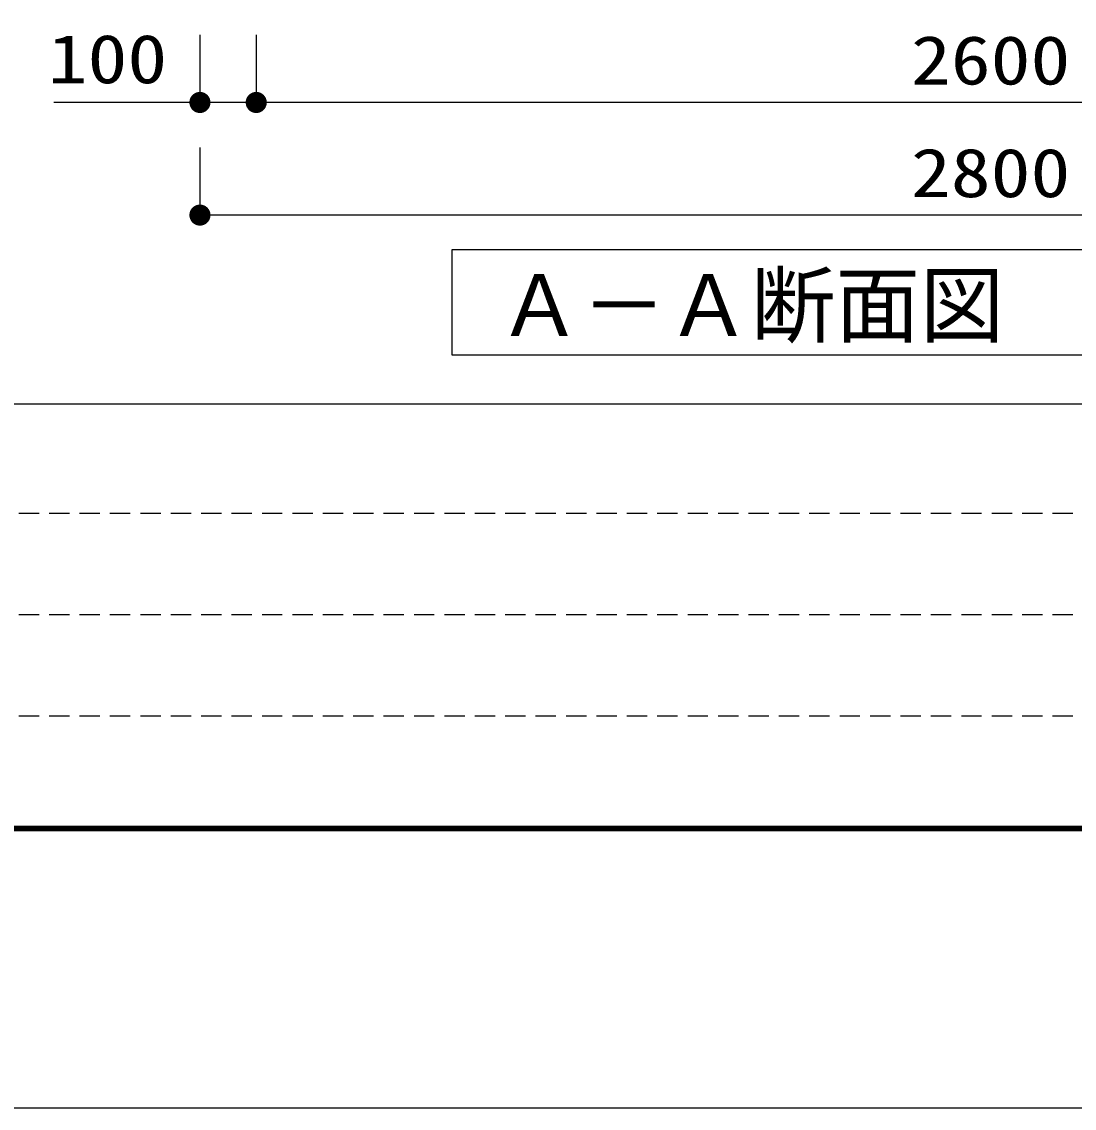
# Model space of a CAD drawing. Units: millimetres, scale not verified. Extents: x -24131 to 8910, y -6308 to 6308.
# Drawn here: x -6541 to -4671, y -6308 to -4378 of the extents above; entities that cross this region are included whole.
import ezdxf
from ezdxf.enums import TextEntityAlignment as Align

# ---------------------------------------------------------------- set-up
doc = ezdxf.new("R2010")
doc.units = ezdxf.units.MM
doc.header["$LTSCALE"] = 30
doc.linetypes.add('DASHED1', pattern=[1.8, 1.2, -0.6])
for name, color, linetype, lineweight in [('0-B_機器', 2, 'Continuous', 25), ('1-5_00クル-フ-6寸法', 132, 'Continuous', 25), ('1-9_図面枠', 7, 'Continuous', 25), ('1-A_Axis_waku', 7, 'Continuous', 25)]:
    doc.layers.add(name, color=color, linetype=linetype, lineweight=lineweight)
doc.styles.add('ＭＳ ゴシック', font='')
doc.styles.get('ＭＳ ゴシック').set_extended_font_data('MS Gothic')

msp = doc.modelspace()

# ---------------------------------------------------------------- linework, layer by layer
at = {"layer": '0-B_機器', "color": 3}
msp.add_lwpolyline([(-3747.83, -4969.36), (-3747.83, -4783.05), (-5777.16, -4783.05), (-5777.16, -4969.36)], close=True, dxfattribs=at)
at = {"layer": '1-5_00クル-フ-6寸法', "color": 4}
for p, q in [((-6224.26, -4401.52), (-6224.26, -4521.52)), ((-6124.26, -4401.52), (-6124.26, -4521.52)), ((-6124.26, -4401.52), (-6124.26, -4521.52)), ((-6225.76, -4521.52), (-6483.79, -4521.52)), ((-6124.26, -4521.52), (-6224.26, -4521.52)), ((-3524.26, -4521.52), (-6124.26, -4521.52)), ((-6224.26, -4601.52), (-6224.26, -4721.52)), ((-3424.26, -4721.52), (-6224.26, -4721.52))]:
    msp.add_line(p, q, dxfattribs=at)
at = {"layer": '1-5_00クル-フ-6寸法'}
for points in [[(-6224.26, -4521.52), (-6242.42, -4516.85), (-6241.7, -4514.62)], [(-6224.26, -4521.52), (-6241.7, -4514.62), (-6240.69, -4512.48)], [(-6224.26, -4521.52), (-6240.69, -4512.48), (-6239.43, -4510.5)], [(-6224.26, -4521.52), (-6239.43, -4510.5), (-6237.93, -4508.68)], [(-6224.26, -4521.52), (-6237.93, -4508.68), (-6236.22, -4507.07)], [(-6224.26, -4521.52), (-6236.22, -4507.07), (-6234.31, -4505.69)], [(-6224.26, -4521.52), (-6234.31, -4505.69), (-6232.25, -4504.55)], [(-6224.26, -4521.52), (-6232.25, -4504.55), (-6230.06, -4503.69)], [(-6224.26, -4521.52), (-6230.06, -4503.69), (-6227.78, -4503.1)], [(-6224.26, -4521.52), (-6227.78, -4503.1), (-6225.44, -4502.8)], [(-6224.26, -4521.52), (-6225.44, -4502.8), (-6223.09, -4502.8)], [(-6224.26, -4521.52), (-6223.09, -4502.8), (-6220.75, -4503.1)], [(-6224.26, -4521.52), (-6220.75, -4503.1), (-6218.47, -4503.69)], [(-6224.26, -4521.52), (-6218.47, -4503.69), (-6216.28, -4504.55)], [(-6224.26, -4521.52), (-6216.28, -4504.55), (-6214.22, -4505.69)], [(-6224.26, -4521.52), (-6214.22, -4505.69), (-6212.31, -4507.07)], [(-6224.26, -4521.52), (-6212.31, -4507.07), (-6210.6, -4508.68)], [(-6224.26, -4521.52), (-6210.6, -4508.68), (-6209.09, -4510.5)], [(-6224.26, -4521.52), (-6209.09, -4510.5), (-6207.83, -4512.48)], [(-6224.26, -4521.52), (-6207.83, -4512.48), (-6206.83, -4514.62)], [(-6224.26, -4521.52), (-6206.83, -4514.62), (-6206.1, -4516.85)], [(-6124.26, -4521.52), (-6142.42, -4516.85), (-6141.7, -4514.62)], [(-6124.26, -4521.52), (-6142.42, -4516.85), (-6141.7, -4514.62)], [(-6124.26, -4521.52), (-6141.7, -4514.62), (-6140.69, -4512.48)], [(-6124.26, -4521.52), (-6141.7, -4514.62), (-6140.69, -4512.48)], [(-6124.26, -4521.52), (-6140.69, -4512.48), (-6139.43, -4510.5)], [(-6124.26, -4521.52), (-6140.69, -4512.48), (-6139.43, -4510.5)], [(-6124.26, -4521.52), (-6139.43, -4510.5), (-6137.93, -4508.68)], [(-6124.26, -4521.52), (-6139.43, -4510.5), (-6137.93, -4508.68)], [(-6124.26, -4521.52), (-6137.93, -4508.68), (-6136.22, -4507.07)], [(-6124.26, -4521.52), (-6137.93, -4508.68), (-6136.22, -4507.07)], [(-6124.26, -4521.52), (-6136.22, -4507.07), (-6134.31, -4505.69)], [(-6124.26, -4521.52), (-6136.22, -4507.07), (-6134.31, -4505.69)], [(-6124.26, -4521.52), (-6134.31, -4505.69), (-6132.25, -4504.55)], [(-6124.26, -4521.52), (-6134.31, -4505.69), (-6132.25, -4504.55)], [(-6124.26, -4521.52), (-6132.25, -4504.55), (-6130.06, -4503.69)], [(-6124.26, -4521.52), (-6132.25, -4504.55), (-6130.06, -4503.69)], [(-6124.26, -4521.52), (-6130.06, -4503.69), (-6127.78, -4503.1)], [(-6124.26, -4521.52), (-6130.06, -4503.69), (-6127.78, -4503.1)], [(-6124.26, -4521.52), (-6127.78, -4503.1), (-6125.44, -4502.8)], [(-6124.26, -4521.52), (-6127.78, -4503.1), (-6125.44, -4502.8)], [(-6124.26, -4521.52), (-6125.44, -4502.8), (-6123.09, -4502.8)], [(-6124.26, -4521.52), (-6125.44, -4502.8), (-6123.09, -4502.8)], [(-6124.26, -4521.52), (-6123.09, -4502.8), (-6120.75, -4503.1)], [(-6124.26, -4521.52), (-6123.09, -4502.8), (-6120.75, -4503.1)], [(-6124.26, -4521.52), (-6120.75, -4503.1), (-6118.47, -4503.69)], [(-6124.26, -4521.52), (-6120.75, -4503.1), (-6118.47, -4503.69)], [(-6124.26, -4521.52), (-6118.47, -4503.69), (-6116.28, -4504.55)], [(-6124.26, -4521.52), (-6118.47, -4503.69), (-6116.28, -4504.55)], [(-6124.26, -4521.52), (-6116.28, -4504.55), (-6114.22, -4505.69)], [(-6124.26, -4521.52), (-6116.28, -4504.55), (-6114.22, -4505.69)], [(-6124.26, -4521.52), (-6114.22, -4505.69), (-6112.31, -4507.07)], [(-6124.26, -4521.52), (-6114.22, -4505.69), (-6112.31, -4507.07)], [(-6124.26, -4521.52), (-6112.31, -4507.07), (-6110.6, -4508.68)], [(-6124.26, -4521.52), (-6112.31, -4507.07), (-6110.6, -4508.68)], [(-6124.26, -4521.52), (-6110.6, -4508.68), (-6109.09, -4510.5)], [(-6124.26, -4521.52), (-6110.6, -4508.68), (-6109.09, -4510.5)], [(-6124.26, -4521.52), (-6109.09, -4510.5), (-6107.83, -4512.48)], [(-6124.26, -4521.52), (-6109.09, -4510.5), (-6107.83, -4512.48)], [(-6124.26, -4521.52), (-6107.83, -4512.48), (-6106.83, -4514.62)], [(-6124.26, -4521.52), (-6107.83, -4512.48), (-6106.83, -4514.62)], [(-6124.26, -4521.52), (-6106.83, -4514.62), (-6106.1, -4516.85)], [(-6124.26, -4521.52), (-6106.83, -4514.62), (-6106.1, -4516.85)], [(-6224.26, -4521.52), (-6243.01, -4521.52), (-6242.87, -4519.17)], [(-6224.26, -4521.52), (-6242.87, -4523.87), (-6243.01, -4521.52)], [(-6224.26, -4521.52), (-6242.87, -4519.17), (-6242.42, -4516.85)], [(-6224.26, -4521.52), (-6242.42, -4526.18), (-6242.87, -4523.87)], [(-6224.26, -4521.52), (-6241.7, -4528.42), (-6242.42, -4526.18)], [(-6224.26, -4521.52), (-6240.69, -4530.55), (-6241.7, -4528.42)], [(-6224.26, -4521.52), (-6239.43, -4532.54), (-6240.69, -4530.55)], [(-6224.26, -4521.52), (-6237.93, -4534.35), (-6239.43, -4532.54)], [(-6224.26, -4521.52), (-6236.22, -4535.96), (-6237.93, -4534.35)], [(-6224.26, -4521.52), (-6234.31, -4537.35), (-6236.22, -4535.96)], [(-6224.26, -4521.52), (-6232.25, -4538.48), (-6234.31, -4537.35)], [(-6224.26, -4521.52), (-6230.06, -4539.35), (-6232.25, -4538.48)], [(-6224.26, -4521.52), (-6227.78, -4539.94), (-6230.06, -4539.35)], [(-6224.26, -4521.52), (-6225.44, -4540.23), (-6227.78, -4539.94)], [(-6224.26, -4521.52), (-6223.09, -4540.23), (-6225.44, -4540.23)], [(-6224.26, -4521.52), (-6206.1, -4516.85), (-6205.66, -4519.17)], [(-6224.26, -4521.52), (-6205.66, -4519.17), (-6205.51, -4521.52)], [(-6224.26, -4521.52), (-6220.75, -4539.94), (-6223.09, -4540.23)], [(-6224.26, -4521.52), (-6218.47, -4539.35), (-6220.75, -4539.94)], [(-6224.26, -4521.52), (-6216.28, -4538.48), (-6218.47, -4539.35)], [(-6224.26, -4521.52), (-6214.22, -4537.35), (-6216.28, -4538.48)], [(-6224.26, -4521.52), (-6212.31, -4535.96), (-6214.22, -4537.35)], [(-6224.26, -4521.52), (-6210.6, -4534.35), (-6212.31, -4535.96)], [(-6224.26, -4521.52), (-6209.09, -4532.54), (-6210.6, -4534.35)], [(-6224.26, -4521.52), (-6207.83, -4530.55), (-6209.09, -4532.54)], [(-6224.26, -4521.52), (-6206.83, -4528.42), (-6207.83, -4530.55)], [(-6224.26, -4521.52), (-6206.1, -4526.18), (-6206.83, -4528.42)], [(-6224.26, -4521.52), (-6205.66, -4523.87), (-6206.1, -4526.18)], [(-6224.26, -4521.52), (-6205.51, -4521.52), (-6205.66, -4523.87)], [(-6124.26, -4521.52), (-6143.01, -4521.52), (-6142.87, -4519.17)], [(-6124.26, -4521.52), (-6143.01, -4521.52), (-6142.87, -4519.17)], [(-6124.26, -4521.52), (-6142.87, -4523.87), (-6143.01, -4521.52)], [(-6124.26, -4521.52), (-6142.87, -4523.87), (-6143.01, -4521.52)], [(-6124.26, -4521.52), (-6142.87, -4519.17), (-6142.42, -4516.85)], [(-6124.26, -4521.52), (-6142.87, -4519.17), (-6142.42, -4516.85)], [(-6124.26, -4521.52), (-6142.42, -4526.18), (-6142.87, -4523.87)], [(-6124.26, -4521.52), (-6142.42, -4526.18), (-6142.87, -4523.87)], [(-6124.26, -4521.52), (-6141.7, -4528.42), (-6142.42, -4526.18)], [(-6124.26, -4521.52), (-6141.7, -4528.42), (-6142.42, -4526.18)], [(-6124.26, -4521.52), (-6140.69, -4530.55), (-6141.7, -4528.42)], [(-6124.26, -4521.52), (-6140.69, -4530.55), (-6141.7, -4528.42)], [(-6124.26, -4521.52), (-6139.43, -4532.54), (-6140.69, -4530.55)], [(-6124.26, -4521.52), (-6139.43, -4532.54), (-6140.69, -4530.55)], [(-6124.26, -4521.52), (-6137.93, -4534.35), (-6139.43, -4532.54)], [(-6124.26, -4521.52), (-6137.93, -4534.35), (-6139.43, -4532.54)], [(-6124.26, -4521.52), (-6136.22, -4535.96), (-6137.93, -4534.35)], [(-6124.26, -4521.52), (-6136.22, -4535.96), (-6137.93, -4534.35)], [(-6124.26, -4521.52), (-6134.31, -4537.35), (-6136.22, -4535.96)], [(-6124.26, -4521.52), (-6134.31, -4537.35), (-6136.22, -4535.96)], [(-6124.26, -4521.52), (-6132.25, -4538.48), (-6134.31, -4537.35)], [(-6124.26, -4521.52), (-6132.25, -4538.48), (-6134.31, -4537.35)], [(-6124.26, -4521.52), (-6130.06, -4539.35), (-6132.25, -4538.48)], [(-6124.26, -4521.52), (-6130.06, -4539.35), (-6132.25, -4538.48)], [(-6124.26, -4521.52), (-6127.78, -4539.94), (-6130.06, -4539.35)], [(-6124.26, -4521.52), (-6127.78, -4539.94), (-6130.06, -4539.35)], [(-6124.26, -4521.52), (-6125.44, -4540.23), (-6127.78, -4539.94)], [(-6124.26, -4521.52), (-6125.44, -4540.23), (-6127.78, -4539.94)], [(-6124.26, -4521.52), (-6123.09, -4540.23), (-6125.44, -4540.23)], [(-6124.26, -4521.52), (-6123.09, -4540.23), (-6125.44, -4540.23)], [(-6124.26, -4521.52), (-6106.1, -4516.85), (-6105.66, -4519.17)], [(-6124.26, -4521.52), (-6106.1, -4516.85), (-6105.66, -4519.17)], [(-6124.26, -4521.52), (-6105.66, -4519.17), (-6105.51, -4521.52)], [(-6124.26, -4521.52), (-6105.66, -4519.17), (-6105.51, -4521.52)], [(-6124.26, -4521.52), (-6120.75, -4539.94), (-6123.09, -4540.23)], [(-6124.26, -4521.52), (-6118.47, -4539.35), (-6120.75, -4539.94)], [(-6124.26, -4521.52), (-6116.28, -4538.48), (-6118.47, -4539.35)], [(-6124.26, -4521.52), (-6114.22, -4537.35), (-6116.28, -4538.48)], [(-6124.26, -4521.52), (-6112.31, -4535.96), (-6114.22, -4537.35)], [(-6124.26, -4521.52), (-6110.6, -4534.35), (-6112.31, -4535.96)], [(-6124.26, -4521.52), (-6109.09, -4532.54), (-6110.6, -4534.35)], [(-6124.26, -4521.52), (-6107.83, -4530.55), (-6109.09, -4532.54)], [(-6124.26, -4521.52), (-6106.83, -4528.42), (-6107.83, -4530.55)], [(-6124.26, -4521.52), (-6106.1, -4526.18), (-6106.83, -4528.42)], [(-6124.26, -4521.52), (-6105.66, -4523.87), (-6106.1, -4526.18)], [(-6124.26, -4521.52), (-6105.51, -4521.52), (-6105.66, -4523.87)], [(-6124.26, -4521.52), (-6120.75, -4539.94), (-6123.09, -4540.23)], [(-6124.26, -4521.52), (-6118.47, -4539.35), (-6120.75, -4539.94)], [(-6124.26, -4521.52), (-6116.28, -4538.48), (-6118.47, -4539.35)], [(-6124.26, -4521.52), (-6114.22, -4537.35), (-6116.28, -4538.48)], [(-6124.26, -4521.52), (-6112.31, -4535.96), (-6114.22, -4537.35)], [(-6124.26, -4521.52), (-6110.6, -4534.35), (-6112.31, -4535.96)], [(-6124.26, -4521.52), (-6109.09, -4532.54), (-6110.6, -4534.35)], [(-6124.26, -4521.52), (-6107.83, -4530.55), (-6109.09, -4532.54)], [(-6124.26, -4521.52), (-6106.83, -4528.42), (-6107.83, -4530.55)], [(-6124.26, -4521.52), (-6106.1, -4526.18), (-6106.83, -4528.42)], [(-6124.26, -4521.52), (-6105.66, -4523.87), (-6106.1, -4526.18)], [(-6124.26, -4521.52), (-6105.51, -4521.52), (-6105.66, -4523.87)], [(-6224.26, -4721.52), (-6237.93, -4708.68), (-6236.22, -4707.07)], [(-6224.26, -4721.52), (-6236.22, -4707.07), (-6234.31, -4705.69)], [(-6224.26, -4721.52), (-6234.31, -4705.69), (-6232.25, -4704.55)], [(-6224.26, -4721.52), (-6232.25, -4704.55), (-6230.06, -4703.69)], [(-6224.26, -4721.52), (-6230.06, -4703.69), (-6227.78, -4703.1)], [(-6224.26, -4721.52), (-6227.78, -4703.1), (-6225.44, -4702.8)], [(-6224.26, -4721.52), (-6225.44, -4702.8), (-6223.09, -4702.8)], [(-6224.26, -4721.52), (-6223.09, -4702.8), (-6220.75, -4703.1)], [(-6224.26, -4721.52), (-6220.75, -4703.1), (-6218.47, -4703.69)], [(-6224.26, -4721.52), (-6218.47, -4703.69), (-6216.28, -4704.55)], [(-6224.26, -4721.52), (-6216.28, -4704.55), (-6214.22, -4705.69)], [(-6224.26, -4721.52), (-6214.22, -4705.69), (-6212.31, -4707.07)], [(-6224.26, -4721.52), (-6212.31, -4707.07), (-6210.6, -4708.68)], [(-6224.26, -4721.52), (-6243.01, -4721.52), (-6242.87, -4719.17)], [(-6224.26, -4721.52), (-6242.87, -4723.87), (-6243.01, -4721.52)], [(-6224.26, -4721.52), (-6242.87, -4719.17), (-6242.42, -4716.85)], [(-6224.26, -4721.52), (-6242.42, -4726.18), (-6242.87, -4723.87)], [(-6224.26, -4721.52), (-6242.42, -4716.85), (-6241.7, -4714.62)], [(-6224.26, -4721.52), (-6241.7, -4728.42), (-6242.42, -4726.18)], [(-6224.26, -4721.52), (-6241.7, -4714.62), (-6240.69, -4712.48)], [(-6224.26, -4721.52), (-6240.69, -4730.55), (-6241.7, -4728.42)], [(-6224.26, -4721.52), (-6240.69, -4712.48), (-6239.43, -4710.5)], [(-6224.26, -4721.52), (-6239.43, -4732.54), (-6240.69, -4730.55)], [(-6224.26, -4721.52), (-6239.43, -4710.5), (-6237.93, -4708.68)], [(-6224.26, -4721.52), (-6237.93, -4734.35), (-6239.43, -4732.54)], [(-6224.26, -4721.52), (-6236.22, -4735.96), (-6237.93, -4734.35)], [(-6224.26, -4721.52), (-6234.31, -4737.35), (-6236.22, -4735.96)], [(-6224.26, -4721.52), (-6232.25, -4738.48), (-6234.31, -4737.35)], [(-6224.26, -4721.52), (-6230.06, -4739.35), (-6232.25, -4738.48)], [(-6224.26, -4721.52), (-6227.78, -4739.94), (-6230.06, -4739.35)], [(-6224.26, -4721.52), (-6225.44, -4740.23), (-6227.78, -4739.94)], [(-6224.26, -4721.52), (-6223.09, -4740.23), (-6225.44, -4740.23)], [(-6224.26, -4721.52), (-6210.6, -4708.68), (-6209.09, -4710.5)], [(-6224.26, -4721.52), (-6209.09, -4710.5), (-6207.83, -4712.48)], [(-6224.26, -4721.52), (-6207.83, -4712.48), (-6206.83, -4714.62)], [(-6224.26, -4721.52), (-6206.83, -4714.62), (-6206.1, -4716.85)], [(-6224.26, -4721.52), (-6206.1, -4716.85), (-6205.66, -4719.17)], [(-6224.26, -4721.52), (-6205.66, -4719.17), (-6205.51, -4721.52)], [(-6224.26, -4721.52), (-6220.75, -4739.94), (-6223.09, -4740.23)], [(-6224.26, -4721.52), (-6218.47, -4739.35), (-6220.75, -4739.94)], [(-6224.26, -4721.52), (-6216.28, -4738.48), (-6218.47, -4739.35)], [(-6224.26, -4721.52), (-6214.22, -4737.35), (-6216.28, -4738.48)], [(-6224.26, -4721.52), (-6212.31, -4735.96), (-6214.22, -4737.35)], [(-6224.26, -4721.52), (-6210.6, -4734.35), (-6212.31, -4735.96)], [(-6224.26, -4721.52), (-6209.09, -4732.54), (-6210.6, -4734.35)], [(-6224.26, -4721.52), (-6207.83, -4730.55), (-6209.09, -4732.54)], [(-6224.26, -4721.52), (-6206.83, -4728.42), (-6207.83, -4730.55)], [(-6224.26, -4721.52), (-6206.1, -4726.18), (-6206.83, -4728.42)], [(-6224.26, -4721.52), (-6205.66, -4723.87), (-6206.1, -4726.18)], [(-6224.26, -4721.52), (-6205.51, -4721.52), (-6205.66, -4723.87)]]:
    msp.add_solid(points, dxfattribs=at)
at = {"layer": '1-9_図面枠'}
msp.add_lwpolyline([(-8910, -6307.5), (-8910, 6307.5), (8910, 6307.5), (8910, -6307.5)], close=True, dxfattribs=at)
at = {"layer": '1-A_Axis_waku'}
for p, q in [((-7770, -5056.5), (8400, -5056.5)), ((8400.6, -5807.1), (-7770.6, -5807.1)), ((-7770, -5806.5), (8400, -5806.5)), ((8408.4, -5814.9), (-7778.4, -5814.9)), ((8407.8, -5814.3), (-7777.8, -5814.3)), ((8407.2, -5813.7), (-7777.2, -5813.7)), ((8406.6, -5813.1), (-7776.6, -5813.1)), ((8406, -5812.5), (-7776, -5812.5)), ((8405.4, -5811.9), (-7775.4, -5811.9)), ((8404.8, -5811.3), (-7774.8, -5811.3)), ((8404.2, -5810.7), (-7774.2, -5810.7)), ((8403.6, -5810.1), (-7773.6, -5810.1)), ((8403, -5809.5), (-7773, -5809.5)), ((8402.4, -5808.9), (-7772.4, -5808.9)), ((8401.8, -5808.3), (-7771.8, -5808.3)), ((8401.2, -5807.7), (-7771.2, -5807.7))]:
    msp.add_line(p, q, dxfattribs=at)
at = {"layer": '1-A_Axis_waku', "linetype": 'DASHED1'}
for p, q in [((240, -5251.5), (-7770, -5251.5)), ((240, -5431.5), (-7770, -5431.5)), ((240, -5611.5), (-7770, -5611.5))]:
    msp.add_line(p, q, dxfattribs=at)

# ---------------------------------------------------------------- texts
at = {"layer": '0-B_機器', "color": 4, "style": 'ＭＳ ゴシック'}
msp.add_text('Ａ－Ａ断面図', height=110, dxfattribs=at).set_placement((-5695.92, -4969.32), align=Align.BOTTOM_LEFT)
at = {"layer": '1-5_00クル-フ-6寸法', "color": 3, "style": 'ＭＳ ゴシック', "width": 1.2}
for s, p in [('100', (-6494.6, -4513.44)), ('2600', (-4961.41, -4515.67)), ('2800', (-4961.41, -4715.67))]:
    msp.add_text(s, height=86.66, dxfattribs=at).set_placement(p, align=Align.BOTTOM_LEFT)

doc.saveas('drawing.dxf')
